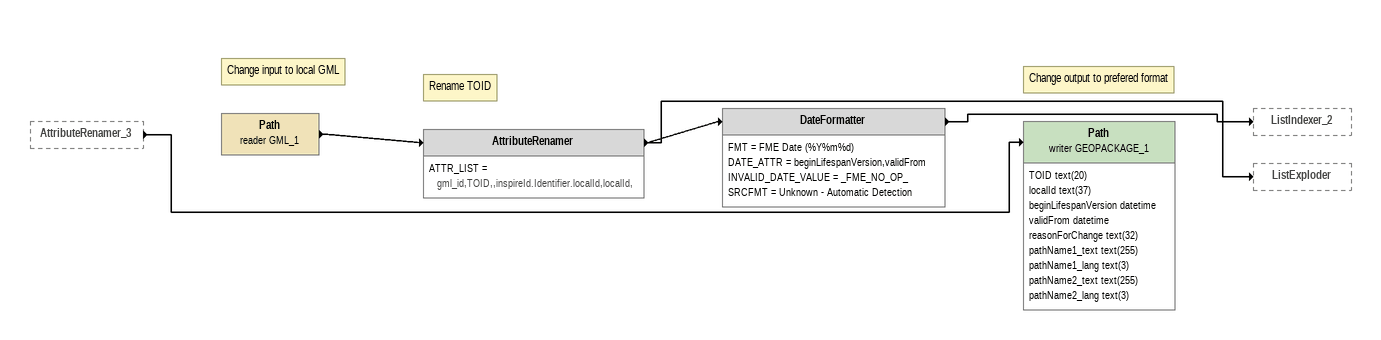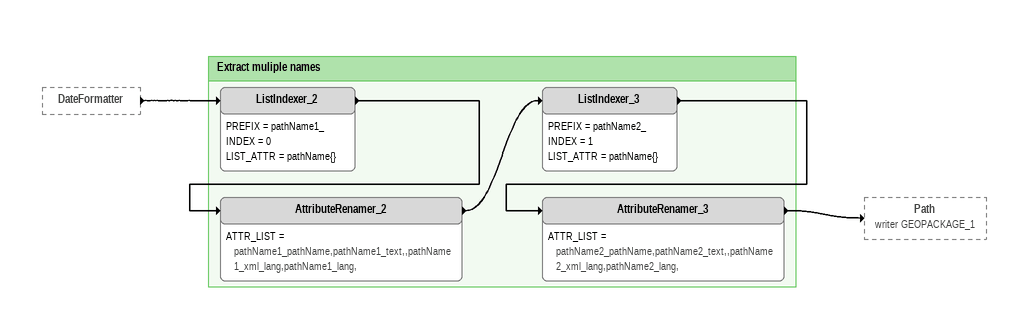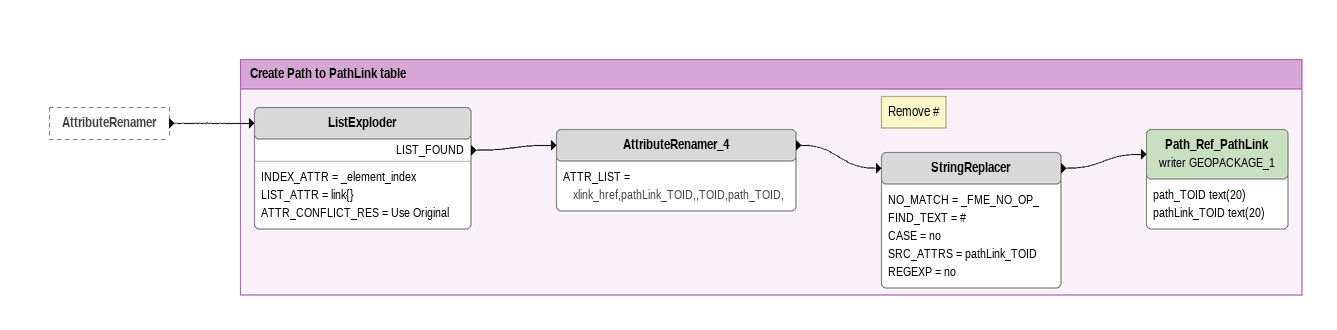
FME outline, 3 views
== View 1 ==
AttributeRenamer_3 [outside]
    -> Path (writer GEOPACKAGE_1)
Note: Change input to local GML
Path (reader GML_1)
    -> AttributeRenamer
Note: Rename TOID
AttributeRenamer
    ATTR_LIST = gml_id,TOID,,inspireId.Identifier.localId,localId,
    -> DateFormatter
    -> ListExploder
DateFormatter
    FMT = FME Date (%Y%m%d)
    DATE_ATTR = beginLifespanVersion,validFrom
    INVALID_DATE_VALUE = _FME_NO_OP_
    SRCFMT = Unknown - Automatic Detection
    -> ListIndexer_2
Note: Change output to prefered format
Path (writer GEOPACKAGE_1)
    attributes: TOID text(20), localId text(37), beginLifespanVersion datetime, validFrom datetime, reasonForChange text(32), pathName1_text text(255), pathName1_lang text(3), pathName2_text text(255), pathName2_lang text(3)

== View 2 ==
DateFormatter [outside]
    -> ListIndexer_2

Bookmark: Extract muliple names
ListIndexer_2
    PREFIX = pathName1_
    INDEX = 0
    LIST_ATTR = pathName{}
    -> AttributeRenamer_2
AttributeRenamer_2
    ATTR_LIST = pathName1_pathName,pathName1_text,,pathName1_xml_lang,pathName1_lang,
    -> ListIndexer_3
ListIndexer_3
    PREFIX = pathName2_
    INDEX = 1
    LIST_ATTR = pathName{}
    -> AttributeRenamer_3
AttributeRenamer_3
    ATTR_LIST = pathName2_pathName,pathName2_text,,pathName2_xml_lang,pathName2_lang,
    -> Path (writer GEOPACKAGE_1)

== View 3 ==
AttributeRenamer [outside]
    -> ListExploder

Bookmark: Create Path to PathLink table
ListExploder
    INDEX_ATTR = _element_index
    LIST_ATTR = link{}
    ATTR_CONFLICT_RES = Use Original
    LIST_FOUND -> AttributeRenamer_4
AttributeRenamer_4
    ATTR_LIST = xlink_href,pathLink_TOID,,TOID,path_TOID,
    -> StringReplacer
Note: Remove #
StringReplacer
    NO_MATCH = _FME_NO_OP_
    FIND_TEXT = #
    CASE = no
    SRC_ATTRS = pathLink_TOID
    REGEXP = no
    -> Path_Ref_PathLink (writer GEOPACKAGE_1)
Path_Ref_PathLink (writer GEOPACKAGE_1)
    attributes: path_TOID text(20), pathLink_TOID text(20)
